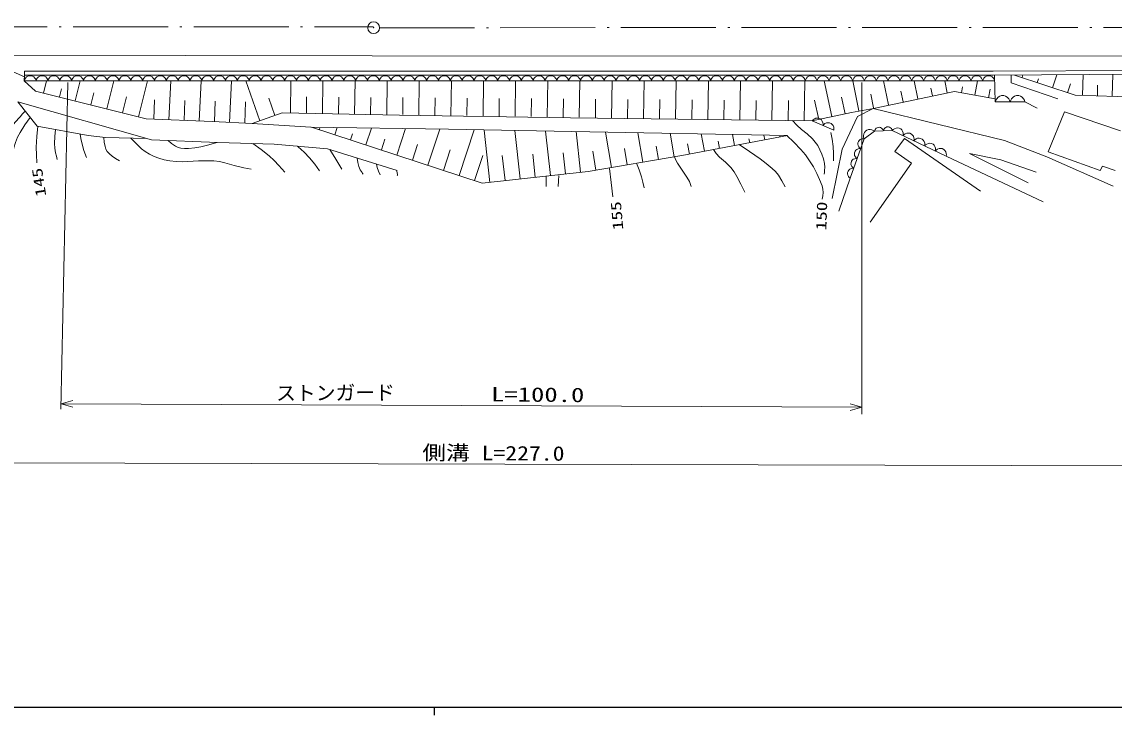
# Model space of a CAD drawing. Units: millimetres, scale not verified. Extents: x -625 to 649156, y -131660 to 228340.
# Drawn here: x 85067 to 223092, y 52340 to 139990 of the extents above; entities that cross this region are included whole.
import ezdxf
from ezdxf.enums import TextEntityAlignment as Align

# ---------------------------------------------------------------- set-up
doc = ezdxf.new("R2010")
doc.units = ezdxf.units.MM
doc.header["$LTSCALE"] = 1000
doc.linetypes.add('LONG_DASHED_DOTTED', pattern=[15.25, 12, -1.5, 0.25, -1.5])
for name, color, linetype, lineweight in [('M-TTL-BAND', 7, 'Continuous', 25), ('S-BGD', 7, 'Continuous', 13), ('S-BGD-HTXT', 6, 'Continuous', 13), ('S-BMK', 2, 'LONG_DASHED_DOTTED', 13)]:
    doc.layers.add(name, color=color, linetype=linetype, lineweight=lineweight)
doc.styles.add('ＭＳ ゴシック', font='')
doc.styles.get('ＭＳ ゴシック').set_extended_font_data('MS Gothic')

# ---------------------------------------------------------------- blocks, each defined once
blk = doc.blocks.new('BUHIN77')
at = {"color": 7, "linetype": 'Continuous', "lineweight": 13}
blk.add_lwpolyline([(935, 0), (865, 215), (753, 398), (571, 603), (365, 716), (145, 786), (-145, 786), (-365, 716), (-571, 603), (-753, 398), (-861, 215), (-935, 0)], dxfattribs=at)
blk = doc.blocks.new('BUHIN80')
at = {"color": 7, "linetype": 'Continuous', "lineweight": 13}
blk.add_lwpolyline([(748, 0), (692, 172), (602, 318), (456, 482), (292, 572), (116, 628), (-116, 628), (-292, 572), (-456, 482), (-602, 318), (-688, 172), (-748, 0)], dxfattribs=at)
blk = doc.blocks.new('BUHIN82')
at = {"color": 7, "linetype": 'Continuous', "lineweight": 13}
blk.add_lwpolyline([(219, 624), (59, 628), (-89, 596), (-269, 522), (-392, 411), (-491, 281), (-558, 87), (-563, -76), (-537, -239), (-442, -409), (-345, -524), (-219, -624)], dxfattribs=at)
blk = doc.blocks.new('BUHIN84')
at = {"color": 7, "linetype": 'Continuous', "lineweight": 13}
blk.add_lwpolyline([(563, 25), (515, 153), (443, 260), (327, 379), (200, 441), (66, 477), (-108, 469), (-239, 421), (-360, 348), (-464, 219), (-524, 106), (-563, -25)], dxfattribs=at)
blk = doc.blocks.new('BUHIN85')
at = {"color": 7, "linetype": 'Continuous', "lineweight": 13}
blk.add_lwpolyline([(681, -325), (705, -144), (686, 28), (625, 241), (514, 394), (378, 522), (167, 622), (-17, 648), (-206, 637), (-410, 551), (-552, 455), (-681, 325)], dxfattribs=at)
blk = doc.blocks.new('BUHIN86')
at = {"color": 7, "linetype": 'Continuous', "lineweight": 13}
blk.add_lwpolyline([(684, -291), (700, -111), (674, 57), (605, 264), (489, 410), (350, 530), (138, 620), (-45, 637), (-230, 619), (-427, 525), (-563, 425), (-684, 291)], dxfattribs=at)
blk = doc.blocks.new('BUHIN1')
at = {"color": 2, "linetype": 'Continuous', "lineweight": 13}
for radius in [746, 22.5]:
    blk.add_circle((0, 0), radius, dxfattribs=at)
blk = doc.blocks.new('BUHIN11')
at = {"color": 6, "linetype": 'Continuous', "lineweight": 13}
blk.add_lwpolyline([(1500, -431), (0, 0), (1500, 428)], dxfattribs=at)
blk = doc.blocks.new('BUHIN9')
at = {"color": 6, "linetype": 'Continuous', "lineweight": 13}
blk.add_lwpolyline([(-1500, 431), (0, 0), (-1500, -428)], dxfattribs=at)

msp = doc.modelspace()

# ---------------------------------------------------------------- linework, layer by layer
at = {"layer": 'M-TTL-BAND'}
for p, q in [((9156, 53340), (548156, 53340)), ((137156, 53340), (137156, 52340))]:
    msp.add_line(p, q, dxfattribs=at)
at = {"layer": 'S-BGD'}
for p, q in [((29790, 135884), (129348, 135693)), ((129348, 135693), (241529, 135627)), ((83987, 133657), (85401, 133026)), ((85412, 133249), (85378, 132551)), ((85378, 132551), (86812, 131239)), ((85378, 132551), (207984, 132549)), ((85412, 133749), (115430, 133749)), ((85412, 133749), (85412, 133249)), ((115430, 133249), (85412, 133249)), ((87810, 130989), (88201, 132551)), ((91803, 129989), (92445, 132551)), ((95796, 128989), (96688, 132551)), ((99788, 127989), (100931, 132551)), ((103659, 127614), (103874, 132551)), ((107488, 127448), (107710, 132551)), ((111318, 127281), (111547, 132551)), ((115138, 127490), (113354, 132551)), ((115430, 133749), (158267, 133749)), ((158267, 133249), (115430, 133249)), ((118996, 128477), (119058, 132551)), ((123053, 128415), (123116, 132551)), ((127110, 128353), (127174, 132550)), ((131168, 128291), (131233, 132550)), ((135225, 128230), (135291, 132550)), ((139282, 128168), (139349, 132550)), ((143339, 128106), (143407, 132550)), ((147397, 128044), (147465, 132550)), ((151454, 127982), (151524, 132550)), ((155511, 127920), (155582, 132550)), ((158267, 133749), (207814, 133749)), ((207815, 133249), (158267, 133249)), ((159569, 127858), (159640, 132550)), ((163626, 127797), (163698, 132550)), ((167683, 127735), (167756, 132550)), ((171740, 127673), (171815, 132550)), ((175798, 127611), (175873, 132550)), ((179855, 127549), (179931, 132550)), ((183912, 127487), (183989, 132550)), ((187420, 128006), (186445, 132549)), ((190843, 128730), (190066, 132549)), ((194563, 129487), (193940, 132549)), ((198283, 130244), (197814, 132549)), ((202004, 131001), (201689, 132549)), ((205498, 130717), (205836, 132549)), ((207814, 133749), (230378, 133878)), ((230381, 133378), (207815, 133249)), ((208075, 129875), (207960, 133250)), ((210087, 133262), (210064, 132286)), ((218168, 130705), (210489, 133264)), ((211449, 132944), (211557, 133270)), ((213368, 132304), (213531, 132793)), ((215288, 131665), (215832, 133294)), ((219101, 130679), (219175, 133313)), ((222837, 130574), (222913, 133334)), ((86812, 131239), (100786, 127739)), ((89807, 130489), (90065, 131520)), ((202934, 131190), (192683, 129052)), ((196423, 129866), (196150, 131207)), ((200144, 130623), (199948, 131586)), ((208062, 130243), (202934, 131190)), ((203788, 131032), (203929, 131791)), ((207208, 130401), (207406, 131475)), ((210064, 132286), (215974, 130253)), ((217208, 131025), (217588, 132166)), ((220969, 130627), (221007, 131975)), ((101467, 125083), (84576, 129871)), ((84576, 129871), (86992, 126816)), ((93799, 129489), (94183, 131020)), ((97792, 128489), (98301, 130520)), ((101744, 127697), (101849, 130124)), ((105574, 127531), (105683, 130041)), ((109403, 127364), (109516, 129957)), ((113233, 127198), (113349, 129874)), ((117034, 128158), (116259, 130355)), ((121024, 128446), (121056, 130498)), ((125082, 128384), (125114, 130467)), ((129139, 128322), (129171, 130436)), ((133196, 128261), (133229, 130405)), ((137254, 128199), (137287, 130375)), ((141311, 128137), (141344, 130344)), ((145368, 128075), (145402, 130313)), ((149425, 128013), (149460, 130282)), ((153483, 127951), (153518, 130251)), ((157540, 127889), (157575, 130220)), ((161597, 127828), (161633, 130189)), ((165654, 127766), (165691, 130158)), ((169712, 127704), (169749, 130127)), ((173769, 127642), (173806, 130096)), ((177826, 127580), (177864, 130065)), ((181883, 127518), (181922, 130034)), ((185758, 127650), (185232, 130100)), ((189082, 128363), (188633, 130456)), ((192703, 129109), (192353, 130829)), ((208075, 129875), (211817, 129875)), ((211817, 129875), (213383, 129084)), ((229373, 130392), (218168, 130705)), ((117982, 128493), (114190, 127156)), ((132798, 128201), (117982, 128493)), ((189913, 128541), (184926, 127472)), ((192683, 129052), (189913, 128541)), ((192643, 129044), (190654, 128038)), ((192643, 129044), (209238, 124998)), ((216808, 128615), (214774, 123551)), ((216808, 128615), (223905, 126219)), ((100786, 127739), (109158, 127375)), ((109158, 127375), (114190, 127156)), ((114190, 127156), (121603, 126694)), ((154395, 127861), (132798, 128201)), ((184926, 127472), (154395, 127861)), ((184926, 127472), (187664, 126310)), ((190654, 128038), (188738, 123902)), ((86992, 126816), (93433, 125600)), ((121603, 126694), (138961, 126402)), ((121674, 126693), (143253, 119593)), ((122655, 126370), (122705, 126522)), ((124616, 125725), (124917, 126638)), ((126578, 125079), (126829, 125841)), ((128540, 124434), (129241, 126566)), ((132463, 123143), (133565, 126490)), ((136387, 121852), (137888, 126414)), ((138961, 126402), (154551, 126135)), ((140310, 120561), (142211, 126337)), ((144208, 119699), (143475, 126315)), ((148030, 120123), (147351, 126246)), ((151851, 120546), (151227, 126177)), ((154551, 126135), (181801, 125625)), ((155673, 120970), (155103, 126108)), ((159587, 121580), (158827, 126042)), ((163532, 122253), (162899, 125970)), ((167478, 122925), (166971, 125898)), ((181801, 125625), (168464, 123093)), ((171322, 123636), (170906, 125828)), ((175132, 124359), (174867, 125755)), ((178943, 125082), (178829, 125680)), ((191495, 125214), (192806, 126155)), ((192806, 126155), (195059, 126256)), ((195059, 126256), (201869, 123011)), ((93433, 125600), (95658, 125357)), ((95658, 125357), (100871, 125252)), ((109836, 124732), (101467, 125083)), ((116944, 124513), (109836, 124732)), ((123670, 123954), (116944, 124513)), ((130502, 123789), (130952, 125159)), ((134425, 122498), (135076, 124475)), ((165505, 122589), (165220, 124261)), ((169417, 123274), (169171, 124568)), ((173227, 123997), (173057, 124894)), ((177038, 124721), (176943, 125219)), ((180848, 125444), (180829, 125544)), ((189741, 120218), (191495, 125214)), ((195391, 123609), (196612, 125236)), ((196612, 125236), (206209, 118580)), ((209238, 124998), (214593, 122918)), ((132489, 121197), (123670, 123954)), ((138349, 121207), (139199, 123791)), ((142272, 119916), (143322, 123107)), ((146119, 119911), (145766, 123096)), ((149941, 120335), (149615, 123273)), ((153762, 120758), (153464, 123450)), ((168464, 123093), (156628, 121076)), ((157615, 121244), (157203, 123661)), ((161560, 121916), (161211, 123961)), ((188738, 123902), (187460, 117648)), ((197471, 122117), (195391, 123609)), ((201869, 123011), (214121, 117224)), ((208786, 122558), (204808, 123327)), ((204808, 123327), (212222, 119620)), ((214593, 122918), (222956, 119211)), ((221329, 121201), (214774, 123551)), ((192272, 114658), (197471, 122117)), ((213216, 120976), (208786, 122558)), ((221600, 121743), (221329, 121201)), ((223227, 121201), (221600, 121743)), ((156628, 121076), (143253, 119593)), ((188294, 116059), (189741, 120218))]:
    msp.add_line(p, q, dxfattribs=at)
for points in [[(81679, 121139), (81974, 122477), (82326, 123795), (82591, 124568), (82909, 125313), (83238, 125928), (83619, 126515), (84197, 127263), (84836, 127989), (85167, 128346), (85501, 128701)], [(86138, 127896), (85461, 126956), (84841, 125993), (84519, 125390), (84249, 124756), (84036, 124067), (83881, 123356), (83776, 122731), (83684, 122101)], [(182432, 127504), (182975, 126931), (183564, 126396), (184280, 125822), (184958, 125199), (185315, 124793), (185628, 124345), (185920, 123808), (186160, 123240), (186347, 122672), (186474, 122091), (186517, 121634), (186498, 121179), (186471, 120963), (186439, 120748)], [(87076, 126800), (86954, 125477), (86892, 124144), (86913, 123168), (86971, 122181)], [(89317, 126377), (89222, 125486), (89187, 124589), (89228, 124007), (89330, 123419), (89428, 123000), (89537, 122582)], [(93225, 122822), (92904, 123745), (92639, 124693), (92531, 125238), (92438, 125788)], [(181743, 125614), (182635, 124768), (183491, 123872), (184069, 123170), (184605, 122423), (185089, 121646), (185526, 120831), (185879, 120064), (186179, 119265), (186279, 118847), (186320, 118424), (186287, 118001), (186210, 117577)], [(187281, 126011), (187469, 125138), (187598, 124251), (187635, 123335), (187619, 122415)], [(192806, 126155), (192649, 126271), (192478, 126342), (192247, 126394), (192046, 126370), (191857, 126308), (191653, 126162), (191535, 126002), (191447, 125820), (191423, 125584), (191439, 125402), (191495, 125214)], [(95407, 125385), (95462, 124786), (95576, 124210), (95694, 123898), (95869, 123607), (96136, 123304), (96463, 123025), (96910, 122718), (97394, 122421)], [(98842, 125293), (99495, 124597), (100186, 123948), (100667, 123578), (101184, 123257), (101770, 122969), (102382, 122736), (103061, 122543), (103750, 122411), (104563, 122323), (105381, 122295), (107372, 122398), (109344, 122438), (110028, 122336), (110715, 122171), (111913, 121831), (113130, 121549), (113581, 121462), (114031, 121379)], [(103542, 124996), (103990, 124611), (104469, 124278), (104812, 124119), (105177, 124017), (105641, 123959), (106131, 123961), (106908, 124050), (107668, 124198), (108697, 124452), (109708, 124737)], [(114275, 124595), (115323, 123839), (116339, 123032), (116960, 122460), (117547, 121836), (117913, 121414), (118281, 120978)], [(122691, 121139), (122085, 121985), (121428, 122800), (120731, 123511), (119989, 124182), (119944, 124222), (119891, 124268)], [(181527, 119114), (181119, 119876), (180659, 120609), (180301, 121056), (179897, 121464), (179140, 122089), (178342, 122670), (177026, 123581), (175702, 124467)], [(123995, 123853), (124761, 122631), (125497, 121379)], [(169657, 119187), (169412, 119788), (169115, 120359), (168487, 121224), (167906, 122128), (167718, 122523), (167538, 122935)], [(172446, 123849), (172802, 123354), (173210, 122893), (173960, 122248), (174665, 121562), (175061, 121012), (175410, 120427), (175922, 119452), (176406, 118455)], [(127455, 122771), (127522, 122218), (127647, 121687), (127818, 121301), (128050, 120928), (128113, 120837), (128183, 120738)], [(130348, 120657), (130133, 121100), (129977, 121560), (129929, 121784), (129888, 122010)], [(162736, 122117), (163082, 121277), (163374, 120411), (163546, 119716), (163694, 119004)], [(132404, 121224), (132490, 120952), (132516, 120664), (132515, 120626), (132512, 120577)], [(151328, 120431), (151328, 119812), (151328, 119187)], [(152937, 120577), (152895, 119886), (152828, 119187)], [(159341, 121455), (159536, 119663), (159743, 117870)]]:
    msp.add_lwpolyline(points, dxfattribs=at)
at = {"layer": 'S-BGD-HTXT'}
for p, q in [((90886, 132333), (90011, 91030)), ((191192, 132329), (191216, 90373)), ((90025, 91700), (191215, 91277)), ((259179, 83782), (29851, 84370))]:
    msp.add_line(p, q, dxfattribs=at)
at = {"layer": 'S-BMK'}
for p, q in [((30536, 139367), (129516, 139367)), ((130266, 139244), (227742, 139280))]:
    msp.add_line(p, q, dxfattribs=at)

# ---------------------------------------------------------------- block references
at = {"layer": 'S-BGD'}
for name, p in [('BUHIN80', (86126, 132551)), ('BUHIN80', (87621, 132551)), ('BUHIN80', (89116, 132551)), ('BUHIN80', (90611, 132551)), ('BUHIN80', (92107, 132551)), ('BUHIN80', (93602, 132551)), ('BUHIN80', (95097, 132551)), ('BUHIN80', (96592, 132551)), ('BUHIN80', (98087, 132551)), ('BUHIN80', (99582, 132551)), ('BUHIN80', (101078, 132551)), ('BUHIN80', (102573, 132551)), ('BUHIN80', (104068, 132551)), ('BUHIN80', (105563, 132551)), ('BUHIN80', (107058, 132551)), ('BUHIN80', (108554, 132551)), ('BUHIN80', (110049, 132551)), ('BUHIN80', (111544, 132551)), ('BUHIN80', (113039, 132551)), ('BUHIN80', (114534, 132551)), ('BUHIN80', (116030, 132551)), ('BUHIN80', (117525, 132551)), ('BUHIN80', (119020, 132551)), ('BUHIN80', (120515, 132551)), ('BUHIN80', (122010, 132551)), ('BUHIN80', (123505, 132551)), ('BUHIN80', (125001, 132551)), ('BUHIN80', (126496, 132550)), ('BUHIN80', (127991, 132550)), ('BUHIN80', (129486, 132550)), ('BUHIN80', (130981, 132550)), ('BUHIN80', (132477, 132550)), ('BUHIN80', (133972, 132550)), ('BUHIN80', (135467, 132550)), ('BUHIN80', (136962, 132550)), ('BUHIN80', (138457, 132550)), ('BUHIN80', (139953, 132550)), ('BUHIN80', (141448, 132550)), ('BUHIN80', (142943, 132550)), ('BUHIN80', (144438, 132550)), ('BUHIN80', (145933, 132550)), ('BUHIN80', (147428, 132550)), ('BUHIN80', (148924, 132550)), ('BUHIN80', (150419, 132550)), ('BUHIN80', (151914, 132550)), ('BUHIN80', (153409, 132550)), ('BUHIN80', (154904, 132550)), ('BUHIN80', (156400, 132550)), ('BUHIN80', (157895, 132550)), ('BUHIN80', (159390, 132550)), ('BUHIN80', (160885, 132550)), ('BUHIN80', (162380, 132550)), ('BUHIN80', (163876, 132550)), ('BUHIN80', (165371, 132550)), ('BUHIN80', (166866, 132550)), ('BUHIN80', (168361, 132550)), ('BUHIN80', (169856, 132550)), ('BUHIN80', (171351, 132550)), ('BUHIN80', (172847, 132550)), ('BUHIN80', (174342, 132550)), ('BUHIN80', (175837, 132550)), ('BUHIN80', (177332, 132550)), ('BUHIN80', (178827, 132550)), ('BUHIN80', (180323, 132550)), ('BUHIN80', (181818, 132550)), ('BUHIN80', (183313, 132550)), ('BUHIN80', (184808, 132549)), ('BUHIN80', (186303, 132549)), ('BUHIN80', (187799, 132549)), ('BUHIN80', (189294, 132549)), ('BUHIN80', (190789, 132549)), ('BUHIN80', (192284, 132549)), ('BUHIN80', (193779, 132549)), ('BUHIN80', (195274, 132549)), ('BUHIN80', (196770, 132549)), ('BUHIN80', (198265, 132549)), ('BUHIN80', (199760, 132549)), ('BUHIN80', (201255, 132549)), ('BUHIN80', (202750, 132549)), ('BUHIN80', (204246, 132549)), ('BUHIN80', (205741, 132549)), ('BUHIN80', (207236, 132549)), ('BUHIN77', (209011, 129875)), ('BUHIN77', (210882, 129875)), ('BUHIN86', (185611, 127181)), ('BUHIN86', (186980, 126600)), ('BUHIN84', (193369, 126180)), ('BUHIN84', (194496, 126231)), ('BUHIN85', (195740, 125931)), ('BUHIN85', (197102, 125282)), ('BUHIN82', (191276, 124589)), ('BUHIN85', (198464, 124633)), ('BUHIN85', (199826, 123984)), ('BUHIN82', (190837, 123340)), ('BUHIN85', (201188, 123335)), ('BUHIN82', (189960, 120843)), ('BUHIN82', (190398, 122091))]:
    msp.add_blockref(name, p, dxfattribs=at)
at = {"layer": 'S-BGD-HTXT'}
for name, p in [('BUHIN11', (90025, 91700)), ('BUHIN9', (191215, 91277))]:
    msp.add_blockref(name, p, dxfattribs=at)
at = {"layer": 'S-BMK'}
msp.add_blockref('BUHIN1', (129516, 139244), dxfattribs=at)

# ---------------------------------------------------------------- texts
at = {"layer": 'S-BGD', "style": 'ＭＳ ゴシック', "width": 1.35}
for s, rotation, p in [('145', 98.8, (88544, 118070)), ('155', 95, (161468, 113759)), ('150', 88, (187111, 113592))]:
    msp.add_text(s, height=1320, rotation=rotation, dxfattribs=at).set_placement(p, align=Align.BOTTOM_LEFT)
at = {"layer": 'S-BGD-HTXT', "style": 'ＭＳ ゴシック'}
msp.add_text('ストンガード', height=1833, rotation=0.4, dxfattribs=at).set_placement((117210, 91577), align=Align.BOTTOM_LEFT)
for s, rotation, width, p in [('L=100.0', 359.5, 1.35, (144348, 91458)), ('側溝 L=227.0', 359.6, 1.2, (135659, 84078))]:
    msp.add_text(s, height=1833, rotation=rotation, dxfattribs=dict(at, width=width)).set_placement(p, align=Align.BOTTOM_LEFT)

doc.saveas('drawing.dxf')
